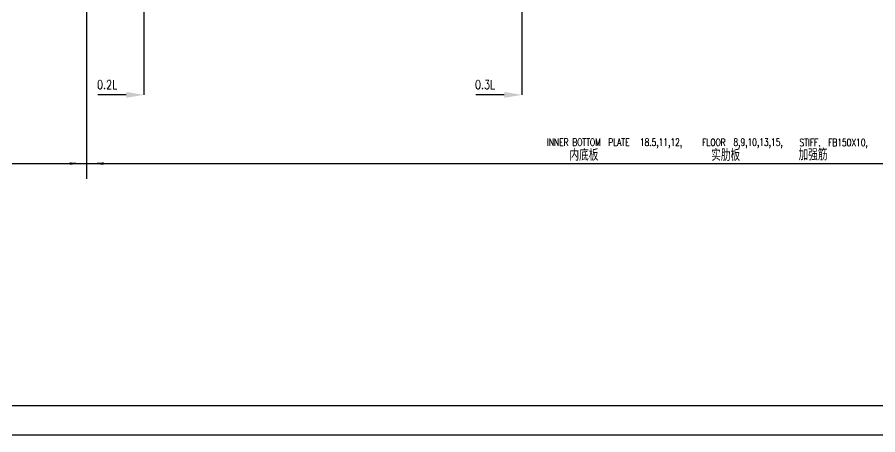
# Model space of a CAD drawing. Extents: x 415092 to 563892, y 399799 to 441999.
# Drawn here: x 446723 to 476164, y 399899 to 414191 of the extents above; entities that cross this region are included whole.
import ezdxf
from ezdxf.enums import TextEntityAlignment as Align

# ---------------------------------------------------------------- set-up
doc = ezdxf.new("R2010")
doc.units = 0
doc.header["$LTSCALE"] = 40
doc.header["$MEASUREMENT"] = 0
doc.layers.get('0').update_dxf_attribs({"linetype": 'CONTINUOUS'})
doc.layers.add('BT_ENG', color=7, linetype='CONTINUOUS')
doc.styles.add('ROMANS', font='romans.shx', dxfattribs={"width": 0.75, "height": 250, "bigfont": 'hzdx.shx'})

msp = doc.modelspace()

# ---------------------------------------------------------------- linework, layer by layer
for p, q in [((451055.6, 415354.6), (451055.6, 411532.8)), ((449096.4, 414803.2), (449096.4, 408660.1)), ((463985.7, 414506.2), (463985.7, 411532.8)), ((431096.4, 409182.1), (557828.4, 409182.1))]:
    msp.add_line(p, q)
at = {"color": 0, "linetype": 'ByBlock'}
for p, q in [((450455.6, 411532.8), (449477.2, 411532.8)), ((463385.7, 411532.8), (462407.3, 411532.8))]:
    msp.add_line(p, q, dxfattribs=at)
at = {"color": 2}
msp.add_line((417692.4, 400899.4), (562792.4, 400899.4), dxfattribs=at)
for points in [[(449096.4, 409182.1, 0, 80, 0), (448514.2, 409182.1, 80, 80, 0)], [(449096.4, 409182.1, 0, 80, 0), (449678.6, 409182.1, 80, 80, 0)]]:
    msp.add_lwpolyline(points, format="xyseb")
at = {"color": 0, "linetype": 'ByBlock'}
for points in [[(450455.6, 411632.8), (450455.6, 411432.8), (451055.6, 411532.8)], [(463385.7, 411632.8), (463385.7, 411432.8), (463985.7, 411532.8)]]:
    msp.add_solid(points, dxfattribs=at)
at = {"layer": 'BT_ENG'}
msp.add_line((415192.4, 399899.4), (563792.4, 399899.4), dxfattribs=at)

# ---------------------------------------------------------------- texts
at = {"style": 'ROMANS', "width": 0.8}
for s, p in [('0.2L', (449800.3, 411883.3)), ('0.3L', (462730.4, 411883.3))]:
    msp.add_text(s, height=300, dxfattribs=at).set_placement(p, align=Align.MIDDLE)
at = {"style": 'ROMANS', "width": 0.75}
for s, height, p in [('INNER BOTTOM  PLATE', 250, (464845.8, 409786.6)), ('18.5,11,12,', 250, (468025.8, 409786.6)), ('FLOOR', 250, (470155.4, 409783.8)), ('8,9,10,13,15,', 250, (471225.9, 409786.6)), ('STIFF.  FB150X10,', 250, (473484.5, 409780.2)), ('内底板', 400, (465615.8, 409278.2)), ('实肋板', 400, (470465.4, 409272.6)), ('加强筋', 400, (473453.7, 409289.3))]:
    msp.add_text(s, height=height, dxfattribs=at).set_placement(p)

doc.saveas('drawing.dxf')
